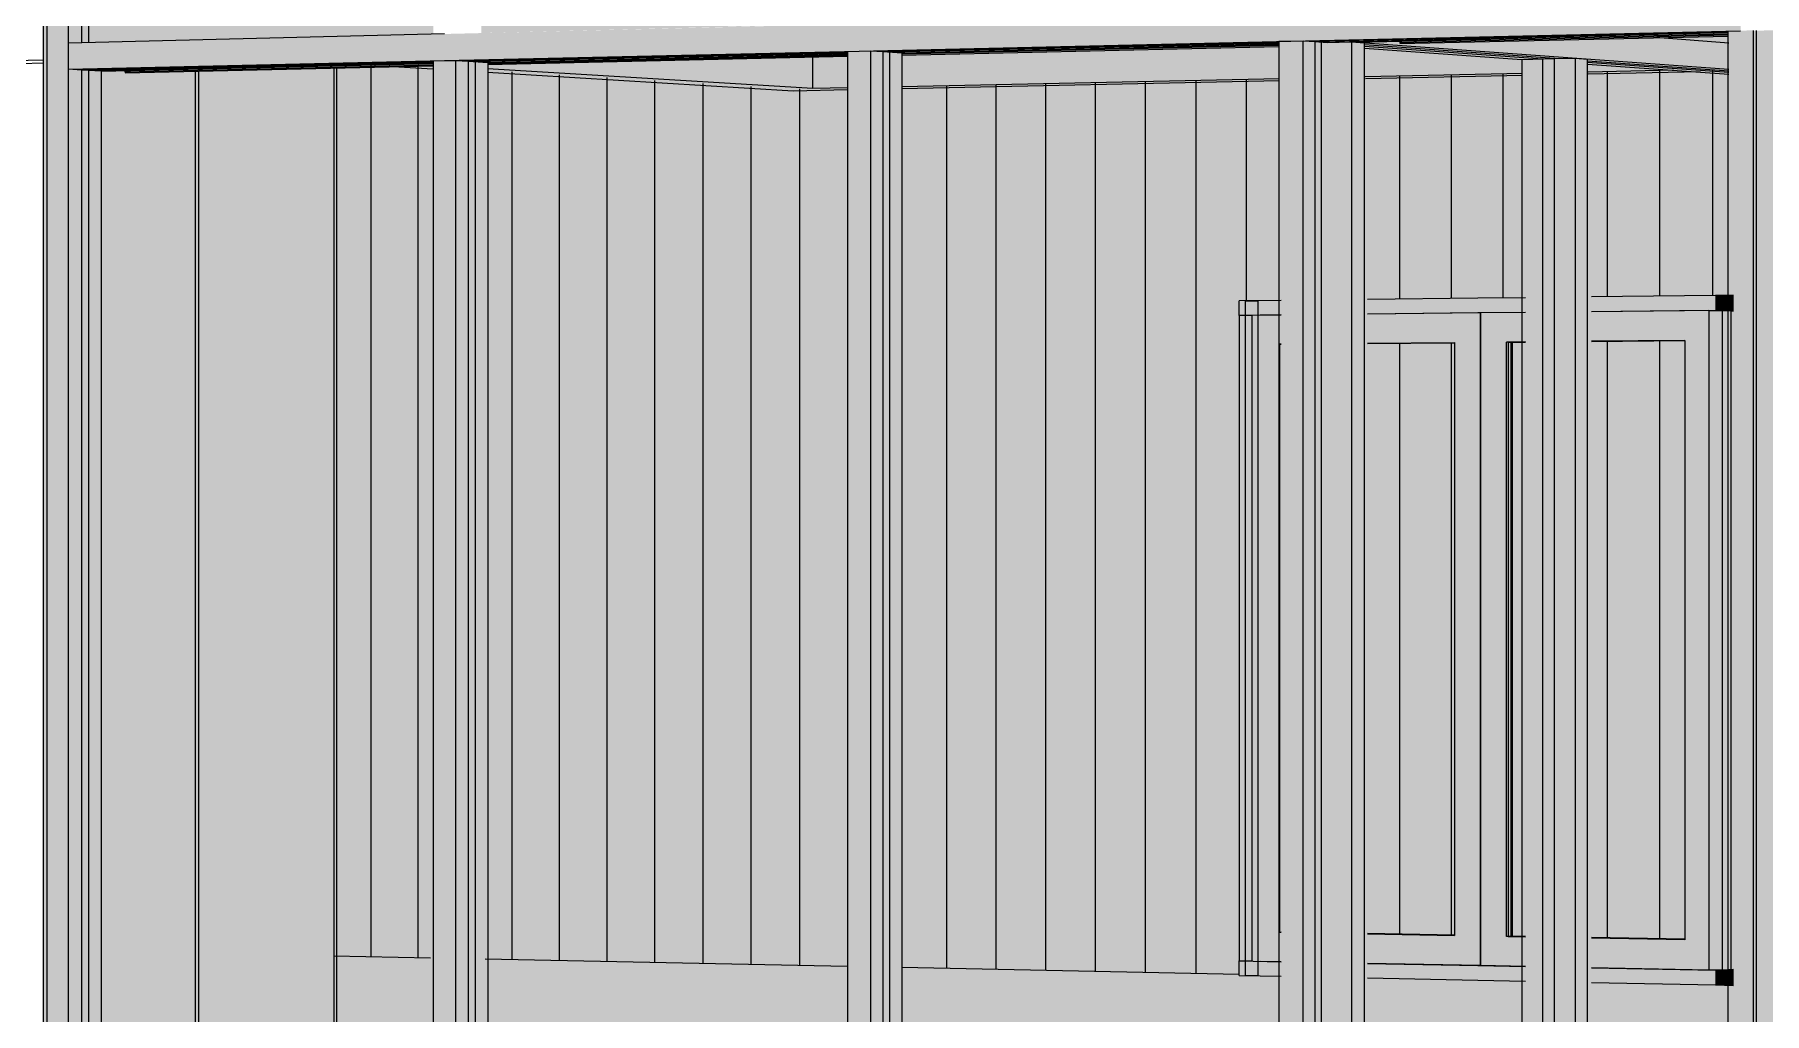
# Model space of a CAD drawing. Header units: inches. Extents: x 30681 to 92461, y -36095 to 66.
# Drawn here: x 30681.7414 to 30681.908, y 59.9544 to 60.0487 of the extents above; entities that cross this region are included whole.
import ezdxf

# ---------------------------------------------------------------- set-up
doc = ezdxf.new("R2010")
doc.units = ezdxf.units.IN
doc.header["$MEASUREMENT"] = 0
for name, color, linetype, lineweight in [('A-DOOR', 31, 'Continuous', 13), ('A-GLAZ-CURT', 52, 'Continuous', 9), ('A-GLAZ-CWMG', 51, 'Continuous', 9), ('A-WALL-PATT', 111, 'Continuous', 13), ('I-WALL', 2, 'Continuous', 13), ('L-SITE-WALL', 31, 'Continuous', 13), ('S-BEAM', 12, 'Continuous', 9), ('S-COLS', 52, 'Continuous', 9)]:
    doc.layers.add(name, color=color, linetype=linetype, lineweight=lineweight)

# ---------------------------------------------------------------- blocks, each defined once
blk = doc.blocks.new('FP_3-Entrance - Clinic')
at = {"layer": 'A-WALL-PATT', "lineweight": 9}
for p, q in [((30681.7422, 60.04623), (30681.69397, 60.04509)), ((30681.7422, 60.04592), (30681.69397, 60.04479))]:
    blk.add_line(p, q, dxfattribs=at)
blk = doc.blocks.new('FP_12-Entrance - Clinic')
at = {"layer": 'A-WALL-PATT', "lineweight": 9}
for p, q in [((30681.77377, 59.95992), (30681.77377, 60.04582)), ((30681.77828, 59.95983), (30681.77828, 60.04565)), ((30681.78734, 59.95964), (30681.78734, 60.0451)), ((30681.89283, 60.02344), (30681.89283, 60.04512)), ((30681.89789, 60.02349), (30681.89789, 60.04523)), ((30681.90297, 60.02355), (30681.90297, 60.04526)), ((30681.79191, 59.95955), (30681.79191, 60.04482)), ((30681.7965, 59.95946), (30681.7965, 60.04454)), ((30681.8011, 59.95937), (30681.8011, 60.04425)), ((30681.80573, 59.95927), (30681.80573, 60.04397)), ((30681.81038, 59.95918), (30681.81038, 60.04369)), ((30681.81505, 59.95909), (30681.81505, 60.04346)), ((30681.8292, 59.9588), (30681.8292, 60.04376)), ((30681.83395, 59.9587), (30681.83395, 60.04386)), ((30681.83873, 59.95861), (30681.83873, 60.04396)), ((30681.84354, 59.95851), (30681.84354, 60.04407)), ((30681.84836, 59.95841), (30681.84836, 60.04417)), ((30681.85321, 59.95832), (30681.85321, 60.04427)), ((30681.85808, 60.02305), (30681.85808, 60.04438)), ((30681.87283, 60.02322), (30681.87283, 60.04469)), ((30681.8778, 60.02327), (30681.8778, 60.0448)), ((30681.88278, 60.02333), (30681.88278, 60.04491)), ((30681.87283, 59.96208), (30681.87283, 60.01894)), ((30681.8778, 59.96198), (30681.8778, 60.01898)), ((30681.89283, 59.96171), (30681.89283, 60.01912)), ((30681.89789, 59.96162), (30681.89789, 60.01916))]:
    blk.add_line(p, q, dxfattribs=at)

msp = doc.modelspace()

# ---------------------------------------------------------------- hatches: boundary and pattern name
at = {"layer": 'A-DOOR'}
h = msp.add_hatch(color=256, dxfattribs=at)
h.paths.add_polyline_path([(30681.95111, 59.91653), (30681.95111, 60.05008), (30681.90719, 60.04906), (30681.90719, 59.91822)], flags=0)
h.paths.add_polyline_path([(30681.94603, 59.92227), (30681.91209, 59.92349), (30681.91209, 60.04372), (30681.94603, 60.04442), (30681.94603, 59.94802)], flags=0)
for points in [[(30681.88061, 59.95907), (30681.88061, 60.02188), (30681.86973, 60.02176), (30681.86973, 60.01896), (30681.87811, 60.01903), (30681.87811, 59.96194), (30681.86973, 59.96209), (30681.86973, 59.95928), (30681.88036, 59.95907)], [(30681.86142, 59.95944), (30681.86142, 59.96224), (30681.86129, 59.96224), (30681.86129, 60.01888), (30681.86142, 60.01888), (30681.86142, 60.02168), (30681.85941, 60.02165), (30681.85941, 59.95948)], [(30681.86129, 59.96224), (30681.86142, 59.96227), (30681.86142, 60.01888), (30681.86129, 60.01886), (30681.86129, 59.96227)], [(30681.88311, 59.96184), (30681.88328, 59.96188), (30681.88328, 60.01907), (30681.88311, 60.01906), (30681.88311, 59.96188)], [(30681.88328, 59.96185), (30681.88369, 59.96188), (30681.88369, 60.01906), (30681.88328, 60.01906), (30681.88328, 59.96188)]]:
    msp.add_hatch(color=256, dxfattribs=at).paths.add_polyline_path(points, flags=0)
h = msp.add_hatch(color=256, dxfattribs=at)
h.paths.add_polyline_path([(30681.9026, 59.95864), (30681.9026, 60.02211), (30681.89131, 60.02199), (30681.89131, 60.01915), (30681.90029, 60.01923), (30681.90029, 59.96153), (30681.89131, 59.9617), (30681.89131, 59.95886), (30681.89319, 59.95882)], flags=0)
h.paths.add_polyline_path([(30681.88495, 59.95898), (30681.88495, 59.96181), (30681.88311, 59.96184), (30681.88311, 60.01908), (30681.88495, 60.01909), (30681.88495, 60.02192), (30681.88061, 60.02188), (30681.88061, 59.95907), (30681.88141, 59.95905)], flags=0)
at = {"layer": 'A-DOOR', "transparency": 33554496}
msp.add_hatch(color=256, dxfattribs=at).paths.add_polyline_path([(30681.87811, 59.96195), (30681.87811, 60.01903), (30681.86974, 60.01895), (30681.86974, 59.9621)], flags=0)
h = msp.add_hatch(color=256, dxfattribs=at)
h.paths.add_polyline_path([(30681.90029, 59.96154), (30681.90029, 60.01923), (30681.89131, 60.01915), (30681.89131, 59.96171), (30681.90028, 59.96155)], flags=0)
h.paths.add_polyline_path([(30681.88495, 59.96182), (30681.88495, 60.01909), (30681.88328, 60.01907), (30681.88328, 59.96185), (30681.88381, 59.96184)], flags=0)
at = {"layer": 'A-GLAZ-CURT', "transparency": 33554458}
for points in [[(30681.74587, 60.04789), (30681.77974, 60.04874), (30681.77974, 60.10585), (30681.74587, 60.10405), (30681.74587, 60.04875)], [(30681.90445, 59.92117), (30681.90445, 60.04893), (30681.86464, 60.04801), (30681.86464, 59.92265), (30681.89274, 59.92161)], [(30681.81965, 59.92433), (30681.81965, 60.04697), (30681.78311, 60.04613), (30681.78311, 59.92568), (30681.78871, 59.92548)], [(30681.86118, 59.92278), (30681.86118, 60.04793), (30681.82306, 60.04705), (30681.82306, 59.9242), (30681.82528, 59.92412)], [(30681.86944, 59.92317), (30681.88773, 59.92529), (30681.88771, 60.04637), (30681.86944, 60.04769), (30681.86944, 59.92532)], [(30681.77974, 59.92581), (30681.77974, 60.04605), (30681.74587, 60.04527), (30681.74587, 59.92707), (30681.75401, 59.92677)], [(30681.89092, 59.92566), (30681.90453, 59.92725), (30681.90453, 60.04516), (30681.89092, 60.04614), (30681.89092, 59.92774)]]:
    msp.add_hatch(color=256, dxfattribs=at).paths.add_polyline_path(points, flags=0)
h = msp.add_hatch(color=256, dxfattribs=at)
h.paths.add_polyline_path([(30681.92437, 59.95824), (30681.92437, 60.02232), (30681.91374, 60.02221), (30681.91374, 59.95845)], flags=0)
h.paths.add_polyline_path([(30681.90498, 59.95862), (30681.90498, 60.02212), (30681.90444, 60.02211), (30681.90444, 59.95863)], flags=0)
at = {"layer": 'A-GLAZ-CWMG'}
for points in [[(30681.74254, 60.04655), (30681.74463, 60.0466), (30681.74463, 60.10422), (30681.74254, 60.1041), (30681.74254, 60.04881)], [(30681.74463, 60.04786), (30681.74587, 60.04789), (30681.74587, 60.10405), (30681.74463, 60.10422), (30681.74463, 60.04875)], [(30681.74587, 60.04789), (30681.7472, 60.04792), (30681.74722, 60.04911), (30681.74733, 60.04915), (30681.74781, 60.04917), (30681.74781, 60.10379), (30681.74587, 60.10405), (30681.74587, 60.04801)], [(30681.86235, 60.04806), (30681.90566, 60.04906), (30681.90566, 60.05179), (30681.86235, 60.05073)], [(30681.82077, 60.0471), (30681.86235, 60.04806), (30681.86235, 60.05073), (30681.82077, 60.04972), (30681.82077, 60.04878)], [(30681.74463, 60.04534), (30681.78082, 60.04618), (30681.78082, 60.04874), (30681.74463, 60.04786), (30681.74463, 60.04555)], [(30681.78082, 60.04618), (30681.82077, 60.0471), (30681.82077, 60.04972), (30681.78082, 60.04874)], [(30681.90453, 60.04534), (30681.90453, 60.04786), (30681.89746, 60.0484), (30681.89033, 60.04823), (30681.89033, 60.04637), (30681.89279, 60.04619)], [(30681.90689, 59.92091), (30681.90689, 60.04909), (30681.90444, 60.04904), (30681.90444, 59.921)], [(30681.90689, 59.92091), (30681.90719, 59.92094), (30681.90719, 60.04907), (30681.90689, 60.04906), (30681.90689, 59.92225)], [(30681.8219, 59.92407), (30681.8219, 60.04713), (30681.81965, 60.04707), (30681.81965, 59.92416)], [(30681.8219, 59.92407), (30681.82306, 59.9242), (30681.82306, 60.04705), (30681.8219, 60.0471), (30681.8219, 59.92412)], [(30681.82306, 59.9242), (30681.82488, 59.92439), (30681.82488, 60.04693), (30681.82306, 60.04705), (30681.82306, 59.94798)], [(30681.86352, 59.92252), (30681.86352, 60.04809), (30681.86118, 60.04804), (30681.86118, 59.92261)], [(30681.86352, 59.92252), (30681.86464, 59.92265), (30681.86464, 60.04801), (30681.86352, 60.04806), (30681.86352, 59.92257)], [(30681.86464, 59.92265), (30681.86583, 59.92279), (30681.86583, 60.04792), (30681.86464, 60.04801), (30681.86464, 59.94799)], [(30681.86818, 59.9227), (30681.86818, 60.04798), (30681.86583, 60.04792), (30681.86583, 59.92279)], [(30681.86818, 59.9227), (30681.86944, 59.92285), (30681.86944, 60.04789), (30681.86818, 60.04798), (30681.86818, 59.94799)], [(30681.89033, 60.04637), (30681.89033, 60.04823), (30681.87285, 60.04781), (30681.8728, 60.04792), (30681.87287, 60.04804), (30681.86873, 60.04794), (30681.8803, 60.0471)], [(30681.74463, 59.92695), (30681.74463, 60.0466), (30681.74254, 60.04655), (30681.74254, 59.92703)], [(30681.74463, 59.92695), (30681.74587, 59.92707), (30681.74587, 60.04527), (30681.74463, 60.04534), (30681.74463, 59.92703)], [(30681.74587, 59.92707), (30681.74781, 59.92725), (30681.74781, 60.04515), (30681.74587, 60.04527), (30681.74587, 59.94795)], [(30681.78191, 59.92556), (30681.78191, 60.0462), (30681.77974, 60.04615), (30681.77974, 59.92565)], [(30681.78191, 59.92556), (30681.78311, 59.92568), (30681.78311, 60.04613), (30681.78191, 60.04618), (30681.78191, 59.92561)], [(30681.78311, 59.92568), (30681.785, 59.92587), (30681.785, 60.04601), (30681.78311, 60.04613), (30681.78311, 59.94796)], [(30681.88773, 59.92529), (30681.88773, 60.04637), (30681.88459, 60.0463), (30681.88459, 59.9254)], [(30681.88974, 59.92522), (30681.88974, 60.04641), (30681.88773, 60.04637), (30681.88773, 59.92529), (30681.88779, 59.92529)], [(30681.88974, 59.92522), (30681.89092, 59.92536), (30681.89092, 60.04633), (30681.88974, 60.04641), (30681.88974, 59.94797)], [(30681.90324, 60.02213), (30681.90498, 60.02214), (30681.90498, 60.02357), (30681.90324, 60.02355)], [(30681.85736, 60.02165), (30681.86142, 60.02169), (30681.86142, 60.02309), (30681.85736, 60.02304)], [(30681.85916, 59.95807), (30681.85916, 60.02306), (30681.85794, 60.02305), (30681.85794, 59.95809), (30681.8583, 59.95809)], [(30681.86973, 60.02178), (30681.88036, 60.02189), (30681.88036, 60.0233), (30681.86973, 60.02318)], [(30681.90388, 59.95859), (30681.90388, 60.02213), (30681.9026, 60.02212), (30681.9026, 59.95862)], [(30681.90388, 59.95859), (30681.90444, 59.95863), (30681.90444, 60.02211), (30681.90388, 60.02213), (30681.90388, 59.9586)], [(30681.90444, 59.95863), (30681.90498, 59.95866), (30681.90498, 60.02209), (30681.90444, 60.02211), (30681.90444, 60.00001)], [(30681.85859, 59.95948), (30681.85859, 60.02166), (30681.85736, 60.02165), (30681.85736, 59.9595), (30681.8583, 59.95948)], [(30681.85916, 59.95947), (30681.85941, 59.9595), (30681.85941, 60.02166), (30681.85916, 60.02165), (30681.85916, 59.9595)], [(30681.86142, 59.95802), (30681.86142, 59.95942), (30681.85736, 59.9595), (30681.85736, 59.9581), (30681.8583, 59.95809)], [(30681.88036, 59.95764), (30681.88036, 59.95905), (30681.86973, 59.95926), (30681.86973, 59.95785)], [(30681.90498, 59.95714), (30681.90498, 59.95857), (30681.90324, 59.9586), (30681.90324, 59.95718)]]:
    msp.add_hatch(color=256, dxfattribs=at).paths.add_polyline_path(points, flags=0)
h = msp.add_hatch(color=256, dxfattribs=at)
h.paths.add_polyline_path([(30681.88036, 60.02189), (30681.88494, 60.02193), (30681.88494, 60.02335), (30681.88036, 60.0233)], flags=0)
h.paths.add_polyline_path([(30681.89131, 60.022), (30681.90324, 60.02213), (30681.90324, 60.02355), (30681.89131, 60.02342)], flags=0)
h = msp.add_hatch(color=256, dxfattribs=at)
h.paths.add_polyline_path([(30681.90324, 59.95718), (30681.90324, 59.9586), (30681.89131, 59.95884), (30681.89131, 59.95742), (30681.89319, 59.95738)], flags=0)
h.paths.add_polyline_path([(30681.88494, 59.95755), (30681.88494, 59.95896), (30681.88036, 59.95905), (30681.88036, 59.95764)], flags=0)
at = {"layer": 'I-WALL'}
h = msp.add_hatch(color=256, dxfattribs=at)
h.paths.add_polyline_path([(30681.8163, 60.04351), (30681.81964, 60.04358), (30681.81964, 60.04666), (30681.8163, 60.04658), (30681.8163, 60.0456)], flags=0)
h.paths.add_polyline_path([(30681.82488, 60.04369), (30681.86124, 60.04447), (30681.86124, 60.04761), (30681.82488, 60.04678)], flags=0)
h.paths.add_polyline_path([(30681.90458, 60.04789), (30681.90458, 60.0486), (30681.89752, 60.04844), (30681.9042, 60.04792)], flags=0)
h.paths.add_polyline_path([(30681.8163, 60.05096), (30681.81964, 60.05105), (30681.81964, 60.0949), (30681.8163, 60.09474), (30681.8163, 60.0742), (30681.81691, 60.07418), (30681.81691, 60.07262), (30681.8163, 60.0726), (30681.8163, 60.05164)], flags=0)
h.paths.add_polyline_path([(30681.82488, 60.05118), (30681.86124, 60.0521), (30681.86124, 60.09684), (30681.82488, 60.09514), (30681.82488, 60.05164)], flags=0)
h.paths.add_polyline_path([(30681.86646, 60.05222), (30681.90458, 60.05318), (30681.90458, 60.09886), (30681.86646, 60.09708), (30681.86646, 60.05536)], flags=0)
h = msp.add_hatch(color=256, dxfattribs=at)
h.paths.add_polyline_path([(30681.8163, 60.04351), (30681.8163, 60.04658), (30681.78496, 60.04583), (30681.78496, 60.04542), (30681.81472, 60.04361)], flags=0)
h.paths.add_polyline_path([(30681.75721, 60.04941), (30681.76643, 60.04965), (30681.76643, 60.07362), (30681.75721, 60.07381), (30681.75721, 60.05207)], flags=0)
h.paths.add_polyline_path([(30681.77044, 60.04976), (30681.77971, 60.05), (30681.77971, 60.07335), (30681.77044, 60.07354), (30681.77044, 60.05208)], flags=0)
h.paths.add_polyline_path([(30681.78496, 60.05014), (30681.8163, 60.05096), (30681.8163, 60.0726), (30681.78496, 60.07324), (30681.78496, 60.05209)], flags=0)
h.paths.add_polyline_path([(30681.8163, 60.0742), (30681.8163, 60.09474), (30681.78496, 60.09321), (30681.78496, 60.07491), (30681.80604, 60.07443)], flags=0)
h.paths.add_polyline_path([(30681.77971, 60.07503), (30681.77971, 60.09296), (30681.77044, 60.09251), (30681.77044, 60.07524), (30681.77133, 60.07522)], flags=0)
h.paths.add_polyline_path([(30681.76643, 60.07533), (30681.76643, 60.09231), (30681.75721, 60.09186), (30681.75721, 60.07552), (30681.75757, 60.07553), (30681.76266, 60.07541)], flags=0)
h = msp.add_hatch(color=256, dxfattribs=at)
h.paths.add_polyline_path([(30681.86951, 60.04465), (30681.88465, 60.04497), (30681.88465, 60.04635), (30681.86951, 60.04745), (30681.86951, 60.04631)], flags=0)
h.paths.add_polyline_path([(30681.89099, 60.04511), (30681.89919, 60.04529), (30681.89099, 60.04589)], flags=0)
at = {"layer": 'L-SITE-WALL'}
msp.add_hatch(color=256, dxfattribs=at).paths.add_polyline_path([(30681.7422, 59.92452), (30681.74254, 59.92455), (30681.74254, 60.10662), (30681.74379, 60.10672), (30681.7422, 60.10693), (30681.7422, 59.92453)], flags=0)
h = msp.add_hatch(color=256, dxfattribs=at)
h.paths.add_polyline_path([(30681.75047, 59.92714), (30681.75047, 60.045), (30681.75007, 60.045), (30681.75002, 60.0451), (30681.7501, 60.04521), (30681.74781, 60.04516), (30681.74781, 59.92725)], flags=0)
h.paths.add_polyline_path([(30681.74781, 60.04917), (30681.75047, 60.04924), (30681.75047, 60.10395), (30681.74781, 60.1038), (30681.74781, 60.05026)], flags=0)
at = {"layer": 'S-BEAM'}
h = msp.add_hatch(color=256, dxfattribs=at)
h.paths.add_polyline_path([(30681.5245, 60.04248), (30681.54671, 60.04303), (30681.54671, 60.04393), (30681.5245, 60.04337), (30681.5245, 60.04297)], flags=0)
h.paths.add_polyline_path([(30681.7472, 60.04792), (30681.77974, 60.04874), (30681.77974, 60.04974), (30681.7472, 60.04893), (30681.7472, 60.04865)], flags=0)
h.paths.add_polyline_path([(30681.78438, 60.04883), (30681.81965, 60.04972), (30681.81965, 60.05073), (30681.78438, 60.04985), (30681.78438, 60.04962)], flags=0)
h.paths.add_polyline_path([(30681.8243, 60.04981), (30681.86118, 60.05074), (30681.86118, 60.05177), (30681.8243, 60.05085), (30681.8243, 60.05063)], flags=0)
h.paths.add_polyline_path([(30681.86583, 60.05082), (30681.90445, 60.05179), (30681.90445, 60.05285), (30681.86583, 60.05189), (30681.86583, 60.05169)], flags=0)
h.paths.add_polyline_path([(30681.91077, 60.05192), (30681.94956, 60.0529), (30681.94956, 60.05397), (30681.91077, 60.05301), (30681.91077, 60.052)], flags=0)
h.paths.add_polyline_path([(30681.95418, 60.05298), (30681.99663, 60.05402), (30681.99663, 60.05515), (30681.95418, 60.05406), (30681.95418, 60.05393)], flags=0)
h.paths.add_polyline_path([(30682.00124, 60.05413), (30682.0249, 60.05471), (30682.0249, 60.05585), (30682.00124, 60.05526), (30682.00124, 60.05506)], flags=0)
h = msp.add_hatch(color=256, dxfattribs=at)
h.paths.add_polyline_path([(30681.52517, 60.03994), (30681.54668, 60.04043), (30681.54668, 60.04053), (30681.52517, 60.04004)], flags=0)
h.paths.add_polyline_path([(30681.75002, 60.0451), (30681.77973, 60.04578), (30681.77973, 60.04589), (30681.7501, 60.04521), (30681.75006, 60.04516)], flags=0)
h.paths.add_polyline_path([(30681.78499, 60.04591), (30681.81965, 60.0467), (30681.81965, 60.04681), (30681.78499, 60.04599)], flags=0)
h.paths.add_polyline_path([(30681.82488, 60.04682), (30681.86119, 60.04765), (30681.86119, 60.04777), (30681.82488, 60.04691)], flags=0)
h.paths.add_polyline_path([(30681.8728, 60.04792), (30681.90446, 60.04865), (30681.90446, 60.04876), (30681.87287, 60.04804), (30681.87284, 60.04798)], flags=0)
h.paths.add_polyline_path([(30682.00173, 60.05088), (30682.02869, 60.0515), (30682.02875, 60.05162), (30682.00173, 60.05097)], flags=0)
h = msp.add_hatch(color=256, dxfattribs=at)
h.paths.add_polyline_path([(30681.52517, 60.03985), (30681.54668, 60.04034), (30681.54668, 60.04043), (30681.52517, 60.03994)], flags=0)
h.paths.add_polyline_path([(30681.75007, 60.045), (30681.77973, 60.04567), (30681.77973, 60.04578), (30681.75002, 60.0451)], flags=0)
h.paths.add_polyline_path([(30681.78499, 60.0458), (30681.81965, 60.04659), (30681.81965, 60.0467), (30681.78499, 60.04591)], flags=0)
h.paths.add_polyline_path([(30681.82488, 60.04671), (30681.86119, 60.04754), (30681.86119, 60.04765), (30681.82488, 60.04682)], flags=0)
h.paths.add_polyline_path([(30681.87285, 60.04781), (30681.90446, 60.04853), (30681.90446, 60.04865), (30681.8728, 60.04792), (30681.87283, 60.04786)], flags=0)
h.paths.add_polyline_path([(30682.00173, 60.05076), (30682.02873, 60.05138), (30682.02869, 60.0515), (30682.00173, 60.05088)], flags=0)
at = {"layer": 'S-COLS'}
h = msp.add_hatch(color=256, dxfattribs=at)
h.paths.add_polyline_path([(30681.75683, 59.92691), (30681.75683, 60.04515), (30681.75047, 60.045), (30681.75047, 59.92714), (30681.754, 59.92701)], flags=0)
h.paths.add_polyline_path([(30681.75047, 60.04924), (30681.75683, 60.0494), (30681.75683, 60.10428), (30681.75047, 60.10395), (30681.75047, 60.05207)], flags=0)
h = msp.add_hatch(color=256, dxfattribs=at)
h.paths.add_polyline_path([(30681.75713, 59.9269), (30681.75712, 60.04516), (30681.75683, 60.04515), (30681.75683, 59.92691)], flags=0)
h.paths.add_polyline_path([(30681.75683, 60.0494), (30681.75713, 60.04941), (30681.75713, 60.1043), (30681.75683, 60.10428), (30681.75683, 60.05152)], flags=0)
h = msp.add_hatch(color=256, dxfattribs=at)
h.paths.add_polyline_path([(30681.77016, 59.92639), (30681.77016, 60.04547), (30681.76485, 60.04535), (30681.76485, 59.92659)], flags=0)
h.paths.add_polyline_path([(30681.76643, 60.04965), (30681.77016, 60.04975), (30681.77016, 60.09248), (30681.76643, 60.09231), (30681.76643, 60.07533), (30681.76707, 60.07531), (30681.76707, 60.07364), (30681.76643, 60.07362), (30681.76643, 60.05208)], flags=0)
h = msp.add_hatch(color=256, dxfattribs=at)
h.paths.add_polyline_path([(30681.77038, 59.92638), (30681.77045, 59.92639), (30681.77045, 60.04548), (30681.77016, 60.04547), (30681.77016, 59.92639)], flags=0)
h.paths.add_polyline_path([(30681.77016, 60.04975), (30681.77045, 60.04976), (30681.77045, 60.0925), (30681.77016, 60.09248), (30681.77016, 60.05207)], flags=0)
for points in [[(30681.76368, 59.92663), (30681.76368, 60.04532), (30681.75712, 60.04516), (30681.75712, 59.92689)], [(30681.76485, 59.92659), (30681.76485, 60.04535), (30681.76368, 60.04532), (30681.76368, 59.92663), (30681.76464, 59.9266)]]:
    msp.add_hatch(color=256, dxfattribs=at).paths.add_polyline_path(points, flags=0)

# ---------------------------------------------------------------- linework, layer by layer
at = {"layer": 'A-DOOR'}
for p, q in [((30681.90719, 59.91822), (30681.90719, 60.04907)), ((30681.88061, 60.02188), (30681.86973, 60.02176)), ((30681.88495, 60.02192), (30681.88061, 60.02188)), ((30681.88061, 60.02188), (30681.88061, 59.95907)), ((30681.88061, 59.95907), (30681.88061, 60.02188)), ((30681.9026, 60.02211), (30681.89131, 60.02199)), ((30681.86142, 60.02168), (30681.85941, 60.02166)), ((30681.86129, 59.96224), (30681.86129, 60.01888)), ((30681.86129, 60.01888), (30681.86142, 60.01888)), ((30681.86142, 60.01888), (30681.86129, 60.01888)), ((30681.86973, 60.01896), (30681.87811, 60.01903)), ((30681.86974, 60.01894), (30681.87811, 60.01902)), ((30681.87811, 60.01901), (30681.86974, 60.01893)), ((30681.87811, 60.01903), (30681.87811, 59.96194)), ((30681.88311, 60.01908), (30681.88495, 60.01909)), ((30681.88311, 59.96184), (30681.88311, 60.01908)), ((30681.88328, 60.01907), (30681.88311, 60.01908)), ((30681.88495, 60.01909), (30681.88328, 60.01907)), ((30681.88328, 60.01907), (30681.88328, 59.96185)), ((30681.88328, 60.01907), (30681.88352, 60.01907)), ((30681.88369, 60.01906), (30681.88328, 60.01907)), ((30681.88352, 60.01907), (30681.88495, 60.01908)), ((30681.88352, 60.01907), (30681.88352, 59.96187)), ((30681.88495, 60.01907), (30681.88369, 60.01906)), ((30681.88369, 59.96188), (30681.88369, 60.01906)), ((30681.90029, 60.01923), (30681.89131, 60.01915)), ((30681.89131, 60.01915), (30681.90029, 60.01923)), ((30681.89131, 60.01914), (30681.90029, 60.01922)), ((30681.90029, 60.01921), (30681.89131, 60.01913)), ((30681.90029, 60.01923), (30681.90029, 59.96153)), ((30681.86142, 59.96225), (30681.86129, 59.96224)), ((30681.86142, 59.96224), (30681.86129, 59.96224)), ((30681.87811, 59.96194), (30681.86973, 59.96209)), ((30681.87811, 59.96198), (30681.86974, 59.96213)), ((30681.86974, 59.96212), (30681.87811, 59.96197)), ((30681.86974, 59.9621), (30681.87811, 59.96195)), ((30681.88328, 59.96185), (30681.88311, 59.96184)), ((30681.88495, 59.96181), (30681.88311, 59.96184)), ((30681.88369, 59.96188), (30681.88328, 59.96185)), ((30681.88328, 59.96185), (30681.88352, 59.96187)), ((30681.88328, 59.96185), (30681.88495, 59.96182)), ((30681.88352, 59.96187), (30681.88495, 59.96184)), ((30681.88495, 59.96186), (30681.88369, 59.96188)), ((30681.9003, 59.96158), (30681.89131, 59.96174)), ((30681.89131, 59.96173), (30681.90029, 59.96156)), ((30681.89131, 59.96171), (30681.90029, 59.96154)), ((30681.90029, 59.96153), (30681.89131, 59.9617)), ((30681.85941, 59.95948), (30681.86142, 59.95944)), ((30681.86973, 59.95928), (30681.88061, 59.95907)), ((30681.88061, 59.95907), (30681.88495, 59.95898)), ((30681.89131, 59.95886), (30681.9026, 59.95864))]:
    msp.add_line(p, q, dxfattribs=at)
at = {"layer": 'A-GLAZ-CURT'}
for p, q in [((30681.74587, 60.10405), (30681.74587, 60.04789)), ((30681.74658, 60.04791), (30681.74658, 60.10396)), ((30681.90445, 60.04893), (30681.86464, 60.04801)), ((30681.86528, 60.04796), (30681.90445, 60.04887)), ((30681.81965, 60.04697), (30681.78311, 60.04613)), ((30681.7838, 60.04608), (30681.81965, 60.04691)), ((30681.86118, 60.04793), (30681.82306, 60.04705)), ((30681.82306, 60.04705), (30681.82306, 59.9242)), ((30681.82372, 60.04701), (30681.82306, 60.04705)), ((30681.82372, 60.04701), (30681.86118, 60.04787)), ((30681.82372, 59.92427), (30681.82372, 60.04701)), ((30681.86464, 60.04801), (30681.86464, 59.92265)), ((30681.86528, 60.04796), (30681.86464, 60.04801)), ((30681.86528, 59.92273), (30681.86528, 60.04796)), ((30681.88773, 60.04637), (30681.86944, 60.04769)), ((30681.86945, 60.04758), (30681.88659, 60.04634)), ((30681.77974, 60.04605), (30681.74587, 60.04527)), ((30681.74587, 60.04527), (30681.74587, 59.92707)), ((30681.74658, 60.04523), (30681.74587, 60.04527)), ((30681.74658, 60.04523), (30681.77974, 60.04599)), ((30681.74658, 59.92714), (30681.74658, 60.04523)), ((30681.78311, 60.04613), (30681.78311, 59.92568)), ((30681.7838, 60.04608), (30681.78311, 60.04613)), ((30681.7838, 59.92575), (30681.7838, 60.04608)), ((30681.88659, 60.04634), (30681.88773, 60.04637)), ((30681.88659, 60.04634), (30681.88659, 59.92533)), ((30681.88773, 59.92529), (30681.88773, 60.04637)), ((30681.90453, 60.04516), (30681.89092, 60.04614)), ((30681.89092, 60.04603), (30681.90453, 60.04505)), ((30681.90498, 60.02212), (30681.90444, 60.02211)), ((30681.90444, 60.02211), (30681.90444, 59.95863)), ((30681.90444, 60.02211), (30681.90476, 60.0221)), ((30681.90476, 59.95865), (30681.90476, 60.0221)), ((30681.90476, 60.0221), (30681.90498, 60.0221)), ((30681.90444, 59.95863), (30681.90476, 59.95865)), ((30681.90444, 59.95863), (30681.90498, 59.95862)), ((30681.90498, 59.95865), (30681.90476, 59.95865))]:
    msp.add_line(p, q, dxfattribs=at)
at = {"layer": 'A-GLAZ-CWMG'}
for p, q in [((30681.74254, 60.1041), (30681.74254, 60.04655)), ((30681.74463, 60.0466), (30681.74463, 60.10422)), ((30681.78082, 60.04874), (30681.74463, 60.04786)), ((30681.86235, 60.04806), (30681.90566, 60.04906)), ((30681.86873, 60.04794), (30681.90445, 60.04876)), ((30681.90453, 60.04786), (30681.89746, 60.0484)), ((30681.90444, 60.04904), (30681.90444, 59.921)), ((30681.90689, 59.92091), (30681.90689, 60.04909)), ((30681.74463, 60.04534), (30681.74463, 60.04786)), ((30681.78082, 60.04618), (30681.82077, 60.0471)), ((30681.785, 60.04601), (30681.81965, 60.04681)), ((30681.81965, 60.04707), (30681.8219, 60.04713)), ((30681.81965, 60.04707), (30681.81965, 59.92416)), ((30681.82077, 60.0471), (30681.86235, 60.04806)), ((30681.8219, 60.04713), (30681.82306, 60.04705)), ((30681.8219, 59.92407), (30681.8219, 60.04713)), ((30681.82306, 60.04705), (30681.82488, 60.04693)), ((30681.82488, 60.04693), (30681.86118, 60.04776)), ((30681.82488, 60.04693), (30681.82488, 59.92439)), ((30681.86118, 60.04804), (30681.86352, 60.04809)), ((30681.86118, 60.04804), (30681.86118, 59.92261)), ((30681.86352, 60.04809), (30681.86464, 60.04801)), ((30681.86352, 59.92252), (30681.86352, 60.04809)), ((30681.86464, 60.04801), (30681.86583, 60.04792)), ((30681.86583, 60.04792), (30681.86818, 60.04798)), ((30681.86583, 60.04792), (30681.86818, 60.04798)), ((30681.86818, 60.04798), (30681.89033, 60.04637)), ((30681.86818, 60.04798), (30681.86944, 60.04789)), ((30681.86818, 60.04798), (30681.86818, 59.9227)), ((30681.86944, 59.92285), (30681.86944, 60.04789)), ((30681.86945, 60.04739), (30681.88459, 60.0463)), ((30681.74254, 60.04655), (30681.74254, 59.92703)), ((30681.74463, 59.92695), (30681.74463, 60.0466)), ((30681.74463, 60.04534), (30681.78082, 60.04618)), ((30681.74587, 60.04527), (30681.74463, 60.04534)), ((30681.74781, 60.04515), (30681.74587, 60.04527)), ((30681.74781, 60.04515), (30681.77974, 60.04589)), ((30681.74781, 59.92725), (30681.74781, 60.04515)), ((30681.77974, 60.04615), (30681.78191, 60.0462)), ((30681.77974, 60.04615), (30681.77974, 59.92565)), ((30681.78191, 60.0462), (30681.78311, 60.04613)), ((30681.78191, 59.92556), (30681.78191, 60.0462)), ((30681.78311, 60.04613), (30681.785, 60.04601)), ((30681.785, 60.04601), (30681.785, 59.92587)), ((30681.88459, 60.0463), (30681.88773, 60.04637)), ((30681.88459, 60.0463), (30681.88459, 59.9254)), ((30681.88773, 60.04637), (30681.88974, 60.04641)), ((30681.88974, 60.04641), (30681.89092, 60.04633)), ((30681.88974, 60.04641), (30681.88974, 59.92522)), ((30681.89033, 60.04637), (30681.90453, 60.04534)), ((30681.89092, 59.92536), (30681.89092, 60.04633)), ((30681.89093, 60.04585), (30681.90454, 60.04487)), ((30681.90324, 60.02355), (30681.89131, 60.02342)), ((30681.90498, 60.02357), (30681.90324, 60.02355)), ((30681.86142, 60.02309), (30681.85736, 60.02304)), ((30681.85736, 60.02165), (30681.85736, 60.02304)), ((30681.85794, 60.02305), (30681.85916, 60.02306)), ((30681.85794, 60.02305), (30681.85794, 59.95809)), ((30681.85916, 60.02306), (30681.85916, 59.95807)), ((30681.88036, 60.0233), (30681.86973, 60.02318)), ((30681.88036, 60.02189), (30681.86973, 60.02178)), ((30681.88494, 60.02335), (30681.88036, 60.0233)), ((30681.88494, 60.02193), (30681.88036, 60.02189)), ((30681.90324, 60.02213), (30681.89131, 60.022)), ((30681.9026, 60.02212), (30681.90388, 60.02213)), ((30681.9026, 60.02212), (30681.9026, 59.95862)), ((30681.90498, 60.02214), (30681.90324, 60.02213)), ((30681.90388, 60.02213), (30681.90444, 60.02211)), ((30681.90388, 60.02213), (30681.90388, 59.95859)), ((30681.90444, 60.02211), (30681.90498, 60.02209)), ((30681.86142, 60.02169), (30681.85736, 60.02165)), ((30681.85736, 60.02165), (30681.85859, 60.02166)), ((30681.85736, 60.02165), (30681.85736, 59.9595)), ((30681.85859, 60.02166), (30681.85859, 59.95948)), ((30681.85736, 59.9581), (30681.85736, 59.9595)), ((30681.85736, 59.9595), (30681.86142, 59.95942)), ((30681.85859, 59.95948), (30681.85736, 59.9595)), ((30681.86973, 59.95926), (30681.88036, 59.95905)), ((30681.88036, 59.95905), (30681.88494, 59.95896)), ((30681.89131, 59.95884), (30681.90324, 59.9586)), ((30681.90388, 59.95859), (30681.9026, 59.95862)), ((30681.90324, 59.9586), (30681.90498, 59.95857)), ((30681.90444, 59.95863), (30681.90388, 59.95859)), ((30681.90498, 59.95866), (30681.90444, 59.95863)), ((30681.85736, 59.9581), (30681.86142, 59.95802)), ((30681.85916, 59.95807), (30681.85794, 59.95809)), ((30681.86973, 59.95785), (30681.88036, 59.95764)), ((30681.88036, 59.95764), (30681.88494, 59.95755)), ((30681.89131, 59.95742), (30681.90324, 59.95718)), ((30681.90324, 59.95718), (30681.90498, 59.95714))]:
    msp.add_line(p, q, dxfattribs=at)
at = {"layer": 'I-WALL'}
for p, q in [((30681.7797, 60.04534), (30681.77535, 60.0456)), ((30681.78496, 60.04542), (30681.8163, 60.04351)), ((30681.8163, 60.04351), (30681.8163, 60.04658)), ((30681.89099, 60.04511), (30681.89919, 60.04529)), ((30681.90175, 60.0451), (30681.89099, 60.04487)), ((30681.81442, 60.04324), (30681.78496, 60.04502)), ((30681.8163, 60.04351), (30681.81964, 60.04358)), ((30681.82488, 60.04369), (30681.86124, 60.04447)), ((30681.86124, 60.04424), (30681.82488, 60.04346)), ((30681.86951, 60.04465), (30681.88465, 60.04497)), ((30681.88465, 60.04474), (30681.86952, 60.04442)), ((30681.81964, 60.04335), (30681.81442, 60.04324))]:
    msp.add_line(p, q, dxfattribs=at)
at = {"layer": 'L-SITE-WALL'}
for p, q in [((30681.7422, 59.92452), (30681.7422, 60.10693)), ((30681.77015, 59.95999), (30681.77947, 59.9598)), ((30681.78476, 59.9597), (30681.81962, 59.95899)), ((30681.82489, 59.95889), (30681.85736, 59.95823))]:
    msp.add_line(p, q, dxfattribs=at)
at = {"layer": 'S-BEAM'}
for p, q in [((30681.8728, 60.04792), (30681.90446, 60.04865)), ((30681.87285, 60.04781), (30681.90446, 60.04853)), ((30681.82488, 60.04682), (30681.86119, 60.04765)), ((30681.82488, 60.04671), (30681.86119, 60.04754)), ((30681.75002, 60.0451), (30681.77973, 60.04578)), ((30681.75007, 60.045), (30681.77973, 60.04567)), ((30681.78499, 60.04591), (30681.81965, 60.0467)), ((30681.78499, 60.0458), (30681.81965, 60.04659))]:
    msp.add_line(p, q, dxfattribs=at)
at = {"layer": 'S-COLS'}
for p, q in [((30681.75683, 60.04515), (30681.75683, 59.92691)), ((30681.75713, 60.04516), (30681.75713, 59.9269)), ((30681.77016, 60.04547), (30681.77016, 59.92639)), ((30681.77045, 59.92639), (30681.77045, 60.04548))]:
    msp.add_line(p, q, dxfattribs=at)

# ---------------------------------------------------------------- block references
at = {"layer": 'L-SITE-WALL', "lineweight": 9}
for name in ['FP_3-Entrance - Clinic', 'FP_12-Entrance - Clinic']:
    msp.add_blockref(name, (0, 0), dxfattribs=at)

doc.saveas('drawing.dxf')
